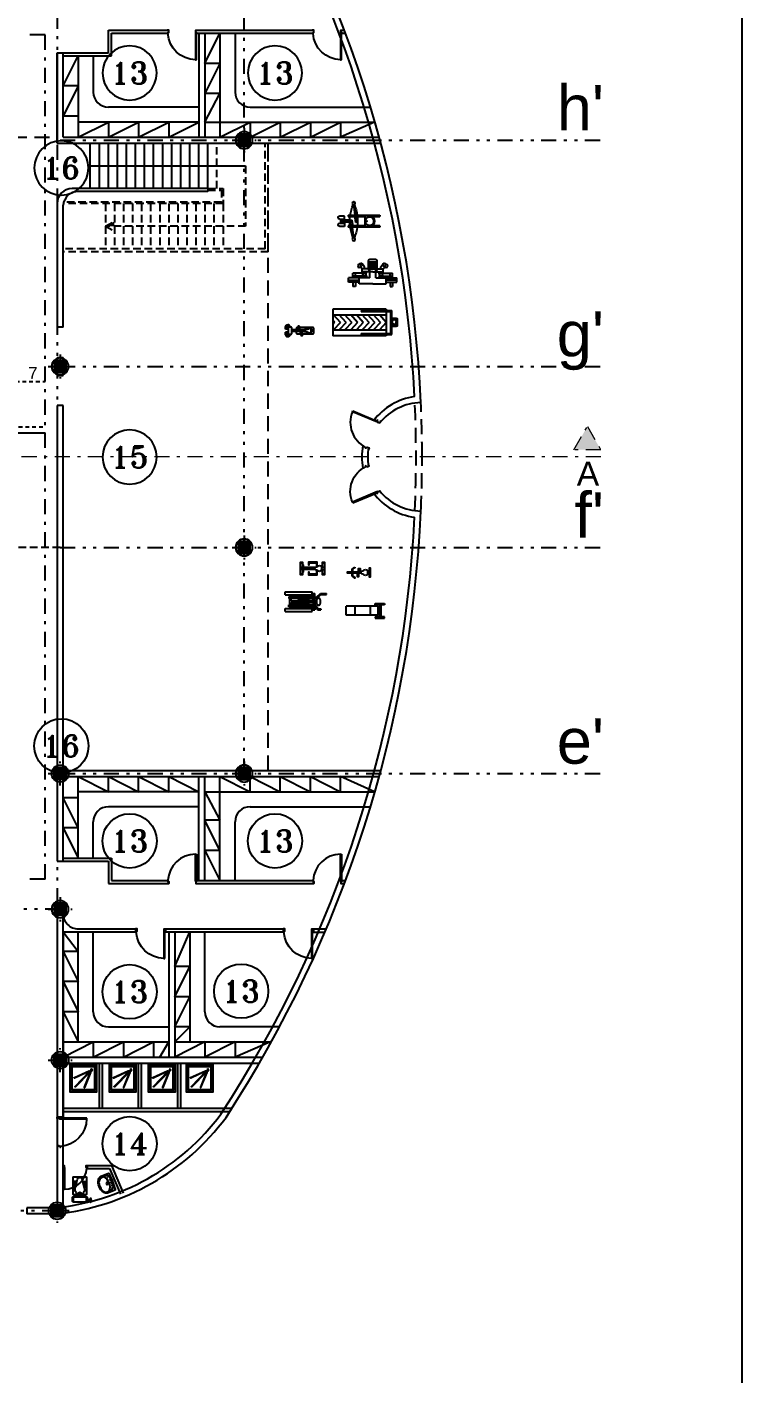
# Model space of a CAD drawing. Header units: inches. Extents: x 21 to 132, y 19 to 196.
# Drawn here: x 108.48 to 132.19, y 62.43 to 107.1 of the extents above; entities that cross this region are included whole.
import ezdxf
from ezdxf.enums import TextEntityAlignment as Align

# ---------------------------------------------------------------- set-up
doc = ezdxf.new("R2010")
doc.units = ezdxf.units.IN
doc.header["$MEASUREMENT"] = 0
for name, pattern in [('DASHDOT', [1, 0.5, -0.25, 0, -0.25]), ('DASHED', [0.75, 0.5, -0.25]), ('DIVIDE', [1.25, 0.5, -0.25, 0, -0.25, 0, -0.25]), ('HIDDEN', [0.375, 0.25, -0.125]), ('HIDDEN2', [0.1875, 0.125, -0.0625])]:
    doc.linetypes.add(name, pattern=pattern)
for name, color, linetype in [('5', 5, 'Continuous'), ('ax', 40, 'DIVIDE'), ('door & win', 4, 'Continuous'), ('fur', 253, 'Continuous'), ('gradient', 240, 'Continuous'), ('inwall', 41, 'Continuous'), ('kod', 1, 'Continuous'), ('stairs', 30, 'Continuous'), ('wall', 7, 'Continuous')]:
    doc.layers.add(name, color=color, linetype=linetype)
doc.layers.add('section', color=212, linetype='DASHDOT', lineweight=20)
doc.styles.get("Standard").update_dxf_attribs({"font": 'arial.ttf'})
doc.styles.add('Text 03', font='romant.shx')

# ---------------------------------------------------------------- blocks, each defined once
blk = doc.blocks.new('AX')
at = {"layer": 'ax'}
h = blk.add_hatch(color=254, dxfattribs=at)
h.dxf.hatch_style = 1
h.paths.add_polyline_path([(0.2, 0.2), (0, 0.2), (0, 0), (0.2, 0)])
h.paths.add_polyline_path([(0, 0.2), (-0.2, 0.2), (-0.2, 0), (0, 0)])
h.paths.add_polyline_path([(0, 0), (-0.2, 0), (-0.2, -0.2), (0, -0.2)])
h.paths.add_polyline_path([(0.2, 0), (0, 0), (0, -0.2), (0.2, -0.2)])
for p, q in [((0.4, 0), (-0.4, 0)), ((-0.2, 0.2), (0.2, 0.2)), ((-0.2, -0.2), (-0.2, 0.2)), ((0, -0.4), (0, 0.4)), ((0.2, 0.2), (0.2, -0.2)), ((0.2, -0.2), (-0.2, -0.2))]:
    blk.add_line(p, q, dxfattribs=at)
at = {"layer": 'door & win'}
blk.add_circle((0, 0), 0.283, dxfattribs=at)
blk = doc.blocks.new('D100')
blk.add_lwpolyline([(-3, 98), (-3, 8), (-6, 8), (-6, 98)], close=True)
for points in [[(-100, 9.5), (-100, 11), (-97.5, 11), (-97.5, 7.5), (-95, 7.5), (-95, 0), (-100, 0), (-100, 1.4)], [(0, 9.5), (0, 11), (-2.5, 11), (-2.5, 7.5), (-5, 7.5), (-5, 0), (0, 0), (0, 1.4)]]:
    blk.add_lwpolyline(points)
blk.add_arc((-4.9, 5.2), 92.8, 90.7024, 176.4094)
blk = doc.blocks.new('juging-machin')
for p, q in [((-43, 8), (-43, 11)), ((-23.6, 11), (-43, 11)), ((-24.5, 8), (-43, 8)), ((-11.3, -3.8), (-24.5, 8)), ((-10.4, -0.8), (-23.6, 11)), ((4.3, 11.6), (-5, 11.6)), ((-5, -0.8), (-5, 11.6)), ((1, -0.8), (1, 11.6)), ((94.3, 6.6), (1, 6.6)), ((12.7, 0.7), (1, 0.7)), ((4.3, 6.6), (4.3, 16.6)), ((94.3, 16.6), (4.3, 16.6)), ((49.7, 1.7), (15.7, 1.7)), ((52.7, 0.7), (81.9, 0.7)), ((70.1, 0.7), (70.1, -5.3)), ((73.9, 0.7), (73.9, 6.6)), ((78.9, 0.7), (78.9, 6.6)), ((81.9, 0.7), (81.9, -5.3)), ((94.3, 6.6), (94.3, 16.6)), ((-24, -39.9), (-24, -42.9)), ((-15.6, -39.9), (-24, -39.9)), ((-14.7, -42.9), (-24, -42.9)), ((-7.3, -28.1), (-15.6, -39.9)), ((-6.4, -31.1), (-14.7, -42.9)), ((3.1, -3.8), (-11.3, -3.8)), ((3.1, -0.8), (-10.4, -0.8)), ((-5, -14.9), (-9.9, -14.9)), ((-5, -16.9), (-9.9, -16.9)), ((3.1, -28.1), (-7.3, -28.1)), ((3.1, -31.1), (-6.4, -31.1)), ((-5, -15.9), (-5, -3.8)), ((-5, -15.9), (-5, -28.1)), ((-5, -31.1), (-5, -43.4)), ((4.3, -43.4), (-5, -43.4)), ((73.9, -12.9), (-2, -12.9)), ((73.9, -18.9), (-2, -18.9)), ((1, -12.9), (1, -3.8)), ((12.7, -5.3), (1, -5.3)), ((1, -18.9), (1, -28.1)), ((12.7, -26.6), (1, -26.6)), ((1, -31.1), (1, -43.4)), ((12.7, -32.6), (1, -32.6)), ((94.3, -38.4), (1, -38.4)), ((3.1, -3.8), (3.1, -0.8)), ((3.1, -28.1), (3.1, -31.1)), ((4.3, -48.4), (4.3, -38.4)), ((49.7, -0.3), (15.7, -0.3)), ((49.7, -2.3), (15.7, -2.3)), ((49.7, -4.3), (15.7, -4.3)), ((49.7, -6.3), (15.7, -6.3)), ((49.7, -25.6), (15.7, -25.6)), ((49.7, -27.6), (15.7, -27.6)), ((49.7, -29.6), (15.7, -29.6)), ((49.7, -31.6), (15.7, -31.6)), ((49.7, -33.6), (15.7, -33.6)), ((52.7, -5.3), (81.9, -5.3)), ((52.7, -26.6), (81.9, -26.6)), ((52.7, -32.6), (81.9, -32.6)), ((70.1, -2.3), (81.9, -2.3)), ((70.1, -32.6), (70.1, -26.6)), ((70.1, -29.6), (81.9, -29.6)), ((73.9, -12.9), (73.9, -5.3)), ((73.9, -26.6), (73.9, -18.9)), ((73.9, -38.4), (73.9, -32.6)), ((78.9, -26.6), (78.9, -5.3)), ((78.9, -38.4), (78.9, -32.6)), ((81.9, -32.6), (81.9, -26.6)), ((94.3, -48.4), (94.3, -38.4)), ((94.3, -48.4), (4.3, -48.4))]:
    blk.add_line(p, q)
for points in [[(49.7, -7.3), (15.7, -7.3, -0.414214), (12.7, -4.3), (12.7, -0.3, -0.414214), (15.7, 2.7), (49.7, 2.7, -0.414214), (52.7, -0.3), (52.7, -4.3, -0.414214)], [(49.7, -24.6), (15.7, -24.6, 0.414214), (12.7, -27.6), (12.7, -31.6, 0.414214), (15.7, -34.6), (49.7, -34.6, 0.414214), (52.7, -31.6), (52.7, -27.6, 0.414214)]]:
    blk.add_lwpolyline(points, format="xyb", close=True)
blk.add_circle((-2, -15.9), 3)
blk.add_ellipse((-16.7, -15.9), major_axis=(0, 12.1), ratio=0.559313)
blk = doc.blocks.new('row-mashin')
for p, q in [((34.3, 55.5), (28.5, 11.7)), ((37.3, 55.1), (31.4, 11.3)), ((29.6, 20), (-50.5, 20)), ((-50.5, 20), (-50.5, 15)), ((-25.5, 15), (-50.5, 15)), ((-15.8, 14.5), (-18.5, 14.5)), ((-5.6, 2.4), (-4.1, 3.5)), ((28.9, 15), (-0.7, 15)), ((27, 11.9), (25, -3)), ((27, 11.9), (32.9, 11.1)), ((32.9, 11.1), (31, -3.8)), ((55.1, 15), (31.9, 15)), ((55.1, 20), (32.6, 20)), ((39.9, -11.1), (41.9, 3.8)), ((47.8, 3), (41.9, 3.8)), ((45.9, -11.9), (47.8, 3)), ((49.3, 3), (76.5, 3)), ((55.1, 20), (55.1, 15)), ((67.6, 17.2), (82.9, 17.2)), ((67.6, 6.4), (67.6, 17.2)), ((82.9, 6.4), (67.6, 6.4)), ((76.5, 3), (76.5, 6.4)), ((79.5, -6.4), (79.5, 6.4)), ((-50.5, -15), (-25.5, -15)), ((-50.5, -15), (-50.5, -20)), ((-50.5, -20), (40.2, -20)), ((-15.8, -14.5), (-18.5, -14.5)), ((-5.6, -2.4), (-4.1, -3.5)), ((-0.7, -15), (40.9, -15)), ((25, -3), (31, -3.8)), ((35.6, -55.1), (41.4, -11.3)), ((38.5, -55.5), (44.4, -11.7)), ((45.9, -11.9), (39.9, -11.1)), ((43.3, -20), (55.1, -20)), ((43.9, -15), (55.1, -15)), ((49.3, -3), (76.5, -3)), ((55.1, -15), (55.1, -20)), ((67.6, -6.4), (67.6, -17.2)), ((82.9, -6.4), (67.6, -6.4)), ((67.6, -17.2), (82.9, -17.2)), ((76.5, -6.4), (76.5, -3))]:
    blk.add_line(p, q)
blk.add_lwpolyline([(-18.5, 17.5), (-5, 17.5, -0.414214), (0, 12.5), (0, -12.5, -0.414214), (-5, -17.5), (-18.5, -17.5)], format="xyb")
for centre in [(36.4, 60), (36.4, -60)]:
    blk.add_circle(centre, 5)
for centre, radius, start, end in [((169.6, 0), 146.1, 157.7138, 172.132), ((-96.8, 0), 146.1, 7.868, 22.2862), ((-15.8, 0), 14.5, 30.8246, 90), ((-3.8, 0), 3, 126.7298, 233.2702), ((-5.9, 5.9), 3, 306.7298, 30.8246), ((169.6, 0), 146.1, 174.1072, 185.8928), ((-96.8, 0), 146.1, 354.1072, 5.8928), ((82.9, 11.8), 5.43, 270, 90), ((-15.8, 0), 14.5, 270, 329.1754), ((-5.9, -5.9), 3, 329.1754, 53.2702), ((169.6, 0), 146.1, 187.868, 202.2862), ((-96.8, 0), 146.1, 337.7138, 352.132), ((82.9, -11.8), 5.43, 270, 90)]:
    blk.add_arc(centre, radius, start, end)
blk.add_ellipse((-18.5, 0), major_axis=(0, -17.5), ratio=0.771429, start_param=3.141593, end_param=6.283185)
blk.add_open_spline([(-18.5, 14.5), (-19.6, 14.5), (-20.7, 14.3), (-22.8, 13.3), (-23.8, 12.6), (-25.7, 10.6), (-26.6, 9.4), (-27.9, 6.6), (-28.4, 5), (-29, 1.7), (-29.1, -0.1), (-28.8, -3.5), (-28.4, -5.1), (-27.3, -8.1), (-26.5, -9.5), (-24.7, -11.7), (-23.7, -12.6), (-21.7, -13.9), (-20.6, -14.3), (-19.2, -14.5), (-18.8, -14.5), (-18.5, -14.5)], degree=3, knots=[3.141593, 3.141593, 3.141593, 3.141593, 3.479068, 3.479068, 3.816544, 3.816544, 4.15402, 4.15402, 4.491496, 4.491496, 4.828971, 4.828971, 5.166447, 5.166447, 5.503923, 5.503923, 5.841399, 5.841399, 6.178875, 6.178875, 6.283185, 6.283185, 6.283185, 6.283185])
blk = doc.blocks.new('Hf2_a2')
at = {"linetype": 'Continuous'}
for p, q in [((-5.7, 16.5), (-5.7, 7.6)), ((16.3, 13.2), (43.2, 13.2)), ((43.2, 10.9), (16.3, 10.9)), ((20.9, 13.2), (20.9, 16.5)), ((22, 13.2), (22, 16.5)), ((25.4, 10.9), (25.4, 7.6)), ((26.5, 10.9), (26.5, 7.6)), ((34.3, 13.2), (34.3, 10.9)), ((43, 12.6), (34.3, 12.6)), ((34.3, 12), (43.2, 12)), ((34.3, 11.5), (43, 11.5)), ((45.4, 12.6), (60.9, 12.6)), ((60.9, 12), (45.4, 12)), ((45.4, 11.5), (60.9, 11.5))]:
    blk.add_line(p, q, dxfattribs=at)
for points in [[(-5.7, 16.5), (-12.4, 18.7), (-12.4, 27.6), (-14.6, 27.6), (-14.6, -3.5), (-12.4, -3.5), (-12.4, 5.4), (-5.7, 7.6)], [(-5.7, 9.8), (-12.4, 7.6), (-12.4, 16.5), (-5.7, 14.3)], [(18.7, 16.5), (24.3, 16.5), (24.3, 25.4), (18.7, 25.4), (18.7, 16.5)], [(28.7, 7.6), (28.7, -1.3), (23.1, -1.3), (23.1, 7.6), (28.7, 7.6)], [(36.5, 29.8), (36.5, 27.6), (43.2, 23.1), (43.2, 0.9), (36.5, -4.6), (36.5, -6.8), (45.4, 0.9), (45.4, 23.1), (36.5, 29.8)], [(45.4, 13.2), (60.9, 13.2), (60.9, 10.9), (45.4, 10.9)]]:
    blk.add_lwpolyline(points)
for centre, radius, start, end in [((0.9, 15.3), 6.78, 89.991, 169.62), ((0.9, 8.8), 6.78, 190.38, 270.0094), ((-0.4, 11.1), 11, 43.644, 83.226), ((-0.4, 13), 11, 276.7745, 316.3556), ((18.9, 33), 18.2, 231.618, 255.252), ((18.9, -8.9), 18.2, 104.748, 128.382), ((12.9, 12), 3.61, 292.6199, 67.38)]:
    blk.add_arc(centre, radius, start, end)
blk = doc.blocks.new('Hf2_a1')
at = {"linetype": 'Continuous'}
for p, q in [((6.7, 18.9), (0, 18.9)), ((0, 3.3), (10, 3.3)), ((10, 4.4), (10, -4.4)), ((30, 3.3), (80, 3.3)), ((80, 18.9), (73.3, 18.9)), ((10, -3.3), (0, -3.3)), ((0, -18.9), (6.7, -18.9)), ((29.9, -3.3), (80, -3.3)), ((73.3, -18.9), (80, -18.9))]:
    blk.add_line(p, q, dxfattribs=at)
for points in [[(6.7, 3.3), (6.7, 21.1), (0, 21.1), (0, -21.1), (6.7, -21.1), (6.7, -3.3)], [(24.4, 5.7), (24.4, 21.1), (53.3, 21.1), (53.3, 12.2), (51.1, 12.2), (51.1, 18.9), (26.7, 18.9), (26.7, 4.6)], [(40, 0), (35.5, 2.2), (35.5, -2.2), (40, 0)], [(46.7, 0), (42.2, 2.2), (42.2, -2.2), (46.7, 0)], [(53.3, 0), (48.9, 2.2), (48.9, -2.2), (53.3, 0)], [(58, 0), (54.4, 1.8), (54.4, -1.8), (58, 0)], [(63.3, 0), (59.8, 1.8), (59.8, -1.8), (63.3, 0)], [(68.6, 0), (65.1, 1.8), (65.1, -1.8), (68.6, 0)], [(73.3, 12.2), (71.1, 12.2), (71.1, 5.6), (73.3, 5.6)], [(73.3, -3.3), (73.3, -21.1), (80, -21.1), (80, 21.1), (73.3, 21.1), (73.3, 3.3)], [(26.7, -5), (26.7, -18.9), (51.1, -18.9), (51.1, -12.2), (53.3, -12.2), (53.3, -21.1), (24.4, -21.1), (24.4, -6.1)], [(73.3, -5.6), (71.1, -5.6), (71.1, -12.2), (73.3, -12.2)]]:
    blk.add_lwpolyline(points)
for centre, radius, start, end in [((16.7, 3.2), 6.77, 89.991, 169.62), ((15.4, -0.9), 11, 43.644, 83.226), ((34.6, 20.9), 18.2, 231.618, 255.252), ((28.6, 0), 3.61, 292.6199, 67.38), ((16.7, -3.2), 6.77, 190.38, 270.0094), ((15.4, 0.9), 11, 276.7745, 316.3556), ((34.6, -20.9), 18.2, 104.748, 128.382)]:
    blk.add_arc(centre, radius, start, end)
blk = doc.blocks.new('Body01')
for p, q in [((-127.4, 39.2), (-127.4, 35.3)), ((-97.1, 39.2), (-127.4, 39.2)), ((-127.4, 35.3), (-97.1, 35.3)), ((-116.1, -5.3), (-116.1, 35.3)), ((-112.2, -5.3), (-112.2, 35.3)), ((-106.7, 30), (0, 30)), ((-106.7, 0), (-106.7, 30)), ((-106.7, 0), (0, 0)), ((-97.1, 35.3), (-97.1, 39.2)), ((-80.8, 0), (-80.8, 30)), ((-30.5, 0), (-30.5, 30)), ((0, 0), (0, 30)), ((-127.4, -9.2), (-127.4, -5.3)), ((-127.4, -5.3), (-97.1, -5.3)), ((-97.1, -9.2), (-127.4, -9.2)), ((-97.1, -5.3), (-97.1, -9.2))]:
    blk.add_line(p, q)
blk = doc.blocks.new('Treadmill02')
for p, q in [((-18.7, -14.9), (-18.7, 64.6)), ((83.4, 64.6), (-18.7, 64.6)), ((-15.7, -11.9), (-15.7, 61.6)), ((83.4, 61.6), (-15.7, 61.6)), ((0.1, 69.2), (0.1, 64.6)), ((0.1, 69.2), (177.4, 69.2)), ((0.1, 61.6), (0.1, -11.9)), ((177.4, 49.8), (0.1, 49.8)), ((0.1, 24.8), (22.8, 49.8)), ((19.1, 24.8), (41.7, 49.8)), ((38.1, 24.8), (60.7, 49.8)), ((57.1, 24.8), (79.7, 49.8)), ((76.1, 24.8), (98.7, 49.8)), ((83.4, 64.6), (83.4, 61.6)), ((95.1, 24.8), (117.7, 49.8)), ((114, 24.8), (136.7, 49.8)), ((133, 24.8), (155.7, 49.8)), ((152, 24.8), (174.6, 49.8)), ((177.4, 69.2), (177.4, -19.5)), ((-18.7, 35.3), (-22.2, 35.3)), ((-18.7, 34.3), (-22.2, 34.3)), ((0.1, 24.8), (22.8, -0.2)), ((19.1, 24.8), (41.7, -0.2)), ((38.1, 24.8), (60.7, -0.2)), ((57.1, 24.8), (79.7, -0.2)), ((76.1, 24.8), (98.7, -0.2)), ((95.1, 24.8), (117.7, -0.2)), ((114, 24.8), (136.7, -0.2)), ((133, 24.8), (155.7, -0.2)), ((152, 24.8), (174.6, -0.2)), ((171, 24.8), (177.4, 31.9)), ((171, 24.8), (177.4, 17.7)), ((83.4, -14.9), (-18.7, -14.9)), ((83.4, -11.9), (-15.7, -11.9)), ((177.4, -0.2), (0.1, -0.2)), ((0.1, -14.9), (0.1, -19.5)), ((0.1, -19.5), (177.4, -19.5)), ((83.4, -11.9), (83.4, -14.9))]:
    blk.add_line(p, q)
for points in [[(-34.1, 37.7), (-35.9, 37.7), (-35.9, 12), (-34.1, 12)], [(-34.1, 37.7), (-18.7, 37.7), (-18.7, 12), (-34.1, 12)], [(-24.1, 13), (-24.1, 18), (-29.1, 18), (-29.1, 13)]]:
    blk.add_lwpolyline(points, close=True)
blk.add_circle((-26.6, 26.5), 7)
blk.add_arc((-22.2, 34.8), 0.5, 90, 270)
blk = doc.blocks.new('chest-machin')
for p, q in [((17.8, 71.7), (23.5, 76)), ((23.8, 63.7), (29.6, 68.1)), ((30.4, 58.7), (25.6, 65.1)), ((33, 38.9), (30.3, 49.1)), ((30.4, 48.7), (30.4, 58.7)), ((50.5, 58.7), (30.4, 58.7)), ((65.5, 48.7), (30.4, 48.7)), ((38, 65.2), (30.5, 75.1)), ((38, 58.7), (38, 65.2)), ((43, 38.9), (45.7, 49.1)), ((50.5, 58.7), (55.5, 48.7)), ((55.5, 63.3), (55.5, 83.7)), ((55.5, 28.7), (55.5, 58.7)), ((60.5, 61.7), (60.5, 83.7)), ((65.5, 61.2), (65.5, 83.7)), ((65.5, 48.7), (100.6, 48.7)), ((70.5, 61.7), (70.5, 83.7)), ((75.5, 63.3), (75.5, 83.7)), ((80.5, 58.7), (75.5, 48.7)), ((75.5, 28.7), (75.5, 58.7)), ((80.5, 58.7), (100.6, 58.7)), ((88, 38.9), (85.3, 49.1)), ((93, 65.2), (100.5, 75.1)), ((93, 58.7), (93, 65.2)), ((98, 38.9), (100.7, 49.1)), ((100.6, 58.7), (105.4, 65.1)), ((100.6, 48.7), (100.6, 58.7)), ((107.2, 63.7), (101.4, 68.1)), ((113.2, 71.7), (107.5, 76)), ((20.5, 28.7), (-14.5, 28.7)), ((-14.5, 13.7), (-14.5, 28.7)), ((-14.5, 21.2), (20.5, 21.2)), ((20.5, 13.7), (-14.5, 13.7)), ((38, 43.9), (0, 43.9)), ((0, 28.7), (0, 43.9)), ((38, 33.9), (0, 33.9)), ((0, 13.7), (0, 0)), ((8, 0), (0, 0)), ((8, 28.7), (8, 43.9)), ((8, 13.7), (8, 0)), ((20.5, 8.7), (20.5, 28.7)), ((55.5, 28.7), (20.5, 28.7)), ((65.5, 8.7), (20.5, 8.7)), ((33, 38.9), (30.3, 28.7)), ((33, 38.9), (30.3, 28.7)), ((43, 38.9), (45.7, 28.7)), ((43, 38.9), (45.7, 28.7)), ((65.5, 8.7), (110.5, 8.7)), ((75.5, 28.7), (110.5, 28.7)), ((88, 38.9), (85.3, 28.7)), ((88, 38.9), (85.3, 28.7)), ((93, 43.9), (131, 43.9)), ((93, 33.9), (131, 33.9)), ((98, 38.9), (100.7, 28.7)), ((98, 38.9), (100.7, 28.7)), ((110.5, 8.7), (110.5, 28.7)), ((110.5, 28.7), (145.5, 28.7)), ((145.5, 21.2), (110.5, 21.2)), ((110.5, 13.7), (145.5, 13.7)), ((123, 28.7), (123, 43.9)), ((123, 13.7), (123, 0)), ((123, 0), (131, 0)), ((131, 28.7), (131, 43.9)), ((131, 13.7), (131, 0)), ((145.5, 13.7), (145.5, 28.7))]:
    blk.add_line(p, q)
blk.add_lwpolyline([(75.5, 58.7), (55.5, 58.7, -0.414214), (50.5, 63.7), (50.5, 83.7, -0.414214), (55.5, 88.7), (75.5, 88.7, -0.414214), (80.5, 83.7), (80.5, 63.7, -0.414214)], format="xyb", close=True)
for centre in [(20.8, 67.7), (110.2, 67.7), (38, 38.9), (93, 38.9)]:
    blk.add_circle(centre, 5)
for centre, radius, start, end in [((26.5, 72.1), 5, 307.2307, 127.2307), ((65.5, 86.2), 25, 233.1301, 306.8699), ((104.5, 72.1), 5, 52.7693, 232.7693)]:
    blk.add_arc(centre, radius, start, end)
blk = doc.blocks.new('fix-bike')
for p, q in [((0, 3), (9.6, 3)), ((9.6, 5.8), (9.6, -5.8)), ((14, 8.5), (33.1, 2.7)), ((32.1, 3), (72.8, 3)), ((44, 6), (50, 6)), ((44, 6), (44, 3)), ((45, 6), (45, 3)), ((46, 6), (46, 3)), ((50, 7.6), (50, 6)), ((82.4, 18), (77.1, 11.7)), ((84.7, 16.1), (81, 11.7)), ((89, 5), (89, 14.2)), ((89, 14.2), (94, 14.2)), ((89, 5), (94, 5)), ((94, 5), (94, 14.2)), ((0, -3), (9.6, -3)), ((14, -8.5), (33.1, -2.7)), ((32.1, -3), (72.8, -3)), ((40, -6), (40, -7.6)), ((40, -6), (46, -6)), ((44, -3), (44, -6)), ((45, -3), (45, -6)), ((46, -3), (46, -6)), ((82.4, -18), (77.1, -11.7)), ((84.7, -16.1), (81, -11.7)), ((89, -5), (94, -5)), ((89, -14.2), (89, -5)), ((89, -14.2), (94, -14.2)), ((94, -14.2), (94, -5))]:
    blk.add_line(p, q)
for points in [[(37.7, -10.7), (5, -10.7, -0.414214), (0, -5.7), (0, 5.7, -0.414214), (5, 10.7), (47.3, 10.7)], [(52.3, 10.7), (54.4, 10.7, -0.414214), (59.4, 5.7), (59.4, 3)], [(59.4, -3), (59.4, -5.7, -0.414214), (54.4, -10.7), (42.7, -10.7)]]:
    blk.add_lwpolyline(points, format="xyb")
for points in [[(47.3, 15.4), (52.3, 15.4), (52.3, 7.6), (47.3, 7.6)], [(42.7, -15.4), (37.7, -15.4), (37.7, -7.6), (42.7, -7.6)]]:
    blk.add_lwpolyline(points, close=True)
blk.add_lwpolyline([(75.8, 11.7), (81.7, 11.7, -0.414214), (84.7, 8.7), (84.7, -8.7, -0.414214), (81.7, -11.7), (75.8, -11.7, -0.414214), (72.8, -8.7), (72.8, 8.7, -0.414214)], format="xyb", close=True)
for centre, radius, start, end in [((12.6, 5.8), 3, 62.7909, 180), ((28.5, 23.7), 21, 226.3278, 279.7713), ((31.8, 0), 3, 297.2091, 62.7909), ((87, 14.2), 6, 0, 140.2194), ((87, 14.2), 3, 0, 140.2194), ((12.6, -5.8), 3, 180, 297.2091), ((28.5, -23.7), 21, 80.2287, 133.6722), ((87, -14.2), 6, 219.7806, 0), ((87, -14.2), 3, 219.7806, 0)]:
    blk.add_arc(centre, radius, start, end)
blk = doc.blocks.new('BathTub03')
for p, q in [((15.9, -17.9), (19.9, -17.9)), ((17.9, -19.9), (17.9, -15.9))]:
    blk.add_line(p, q)
blk.add_lwpolyline([(0, 0), (90, 0), (90, -90), (0, -90)], close=True)
for points in [[(10, -4), (80, -4, -0.414214), (86, -10), (86, -80, -0.414214), (80, -86), (10, -86, -0.414214), (4, -80), (4, -10, -0.414214)], [(10, -7), (80, -7, -0.414214), (83, -10), (83, -80, -0.414214), (80, -83), (10, -83, -0.414214), (7, -80), (7, -10, -0.414214)], [(20.2, -26.2, -0.414214), (20.6, -25.3), (21.2, -25.1, -0.414214), (22.1, -25.4), (42.5, -75.1, -0.414214), (42.1, -76), (41.6, -76.2, -0.414214), (40.7, -75.9)], [(24.6, -23.3, 0.414214), (23.6, -23.3), (23.2, -23.7, 0.414214), (23.2, -24.7), (71.1, -74, 0.414214), (72, -74), (72.5, -73.6, 0.414214), (72.5, -72.6)], [(26.1, -20.5, 0.414214), (25.2, -20.9), (24.9, -21.4, 0.414214), (25.3, -22.3), (74.2, -44.6, 0.414214), (75.1, -44.2), (75.4, -43.7, 0.414214), (75, -42.7)]]:
    blk.add_lwpolyline(points, format="xyb", close=True)
for radius in [3, 2]:
    blk.add_circle((17.9, -17.9), radius)
blk = doc.blocks.new('Lava-R01')
at = {"linetype": 'Continuous'}
for p, q in [((-18, -11), (-15.4, -16.2)), ((-10.6, -13), (-14.3, -14.7)), ((10.6, -13), (14.3, -14.7)), ((18, -11), (15.4, -16.2))]:
    blk.add_line(p, q, dxfattribs=at)
blk.add_line((-2.1, -45.3), (2.1, -45.3))
for points in [[(-27.8, -1.5), (-27.8, -0.9, -0.414214), (-26.9, 0), (26.9, 0, -0.414214), (27.8, -0.9), (27.8, -1.5)], [(29.8, -29.2), (29.8, -2.5, 0.381226), (29, -1.7, 0.057025), (-29, -1.7, 0.381226), (-29.8, -2.5), (-29.8, -29.2, 0.239345), (-22.6, -41.3, 0.153124), (0, -47.8, 0.153124), (22.6, -41.3, 0.239345), (29.8, -29.2)]]:
    blk.add_lwpolyline(points, format="xyb")
blk.add_lwpolyline([(-9.9, -2.2), (9.9, -2.2, -0.219423), (22.1, -7.4, -0.048202), (23.2, -9.3, -0.177993), (24, -35.1, -0.081671), (22.8, -36.9, -0.216015), (2.1, -45.3), (-2.1, -45.3, -0.216015), (-22.8, -36.9, -0.081671), (-24, -35.1, -0.177993), (-23.2, -9.3, -0.048202), (-22.1, -7.4, -0.219423)], format="xyb", close=True)
for centre, radius in [((-9.5, -5), 1.86), ((0, -19), 3), ((0, -19), 2), ((0, -5), 1.86), ((9.5, -5), 1.86)]:
    blk.add_circle(centre, radius, dxfattribs=at)
blk.add_arc((0, -51.8), 38.8, 48.1248, 131.743, dxfattribs=at)
blk = doc.blocks.new('Toilet007')
for p, q in [((3.6, 37), (0, 37)), ((3.6, 35), (0, 35)), ((2, -20.6), (2, 20.6)), ((3.6, 34.9), (3.6, 37.1)), ((5.5, 37.2), (3.7, 37.2)), ((3.7, 36.4), (5.5, 36.4)), ((3.7, 35.6), (5.5, 35.6)), ((5.5, 34.8), (3.7, 34.8)), ((4, 22.6), (16, 22.6)), ((5.6, 34.9), (5.6, 37.1)), ((5.6, 34.9), (6.2, 33.9)), ((6.3, 32.4), (6.3, 33.4)), ((6.3, 33.4), (7.8, 33.4)), ((7.5, 27.8), (6.6, 30.3)), ((7.8, 32.4), (7.8, 33.4)), ((7.8, 25.7), (7.8, 24.6)), ((8.5, 34.9), (7.9, 33.9)), ((9.1, 27.9), (8.1, 30.8)), ((8.5, 37.1), (9.3, 37.5)), ((8.5, 34.9), (8.5, 37.1)), ((8.5, 34.9), (9.3, 34.5)), ((9.3, 37.5), (11.8, 37.8)), ((9.3, 37.5), (9.3, 34.5)), ((9.3, 34.5), (11.8, 34.2)), ((9.3, 26.2), (9.3, 24.6)), ((11.8, 37.8), (12.5, 37.2)), ((11.8, 34.2), (12.5, 34.8)), ((12.5, 34.8), (12.5, 37.2)), ((18, -20.6), (18, 20.6)), ((45.9, 15.5), (76.5, 8.1)), ((51.6, 15.5), (51.6, 21.5)), ((54.6, 14.6), (54.6, 21.5)), ((57.6, 13.8), (57.6, 21.5)), ((60.6, 13), (60.6, 21.5)), ((63.6, 12.1), (63.6, 21.5)), ((66.6, 11.3), (66.6, 21.5)), ((69.6, 10.5), (69.6, 21.5)), ((16, -22.6), (4, -22.6)), ((45.9, -15.5), (76.5, -8.1)), ((51.6, -15.5), (51.6, -21.5)), ((54.6, -14.6), (54.6, -21.5)), ((57.6, -13.8), (57.6, -21.5)), ((60.6, -13), (60.6, -21.5)), ((63.6, -12.1), (63.6, -21.5)), ((66.6, -11.3), (66.6, -21.5)), ((69.6, -10.5), (69.6, -21.5))]:
    blk.add_line(p, q)
for points in [[(7.8, 24.6), (7.8, 25.7, 0.083378), (7.5, 27.8), (6.6, 30.3, -0.083378), (6.3, 32.4), (6.3, 33.4, 0.129223), (6.2, 33.9), (5.6, 34.9, -0.414214), (5.5, 34.8), (3.7, 34.8, -0.414214), (3.6, 34.9), (3.6, 35), (0, 35), (0, 37), (3.6, 37), (3.6, 37.1, -0.414214), (3.7, 37.2), (5.5, 37.2, -0.414214), (5.6, 37.1, -0.207385), (8.5, 37.1), (9.3, 37.5), (11.8, 37.8), (12.5, 37.2), (12.5, 34.8), (11.8, 34.2), (9.3, 34.5), (8.5, 34.9), (7.9, 33.9, 0.119606), (7.8, 33.4), (7.8, 32.4, 0.083378), (8.1, 30.8), (9.1, 27.9, -0.083378), (9.3, 26.2), (9.3, 24.6)], [(5, -24.6), (15, -24.6, 0.414214), (20, -19.6), (20, 19.6, 0.414214), (15, 24.6), (5, 24.6, 0.414214), (0, 19.6), (0, -19.6, 0.414214)], [(82, 22.5), (28, 22.5, 0.414214), (25, 19.5), (25, -19.5, 0.414214), (28, -22.5), (82, -22.5, 0.414214), (85, -19.5), (85, 19.5, 0.414214)]]:
    blk.add_lwpolyline(points, format="xyb", close=True)
for centre, radius, start, end in [((4, 20.6), 2, 90, 180), ((3.7, 37.1), 0.1, 90, 180), ((3.7, 36.5), 0.1, 180, 270), ((3.7, 36.3), 0.1, 90, 180), ((3.7, 35.7), 0.1, 180, 270), ((3.7, 35.5), 0.1, 90, 180), ((3.7, 34.9), 0.1, 180, 270), ((5.5, 37.1), 0.1, 0, 90), ((5.5, 36.5), 0.1, 270, 0), ((5.5, 36.3), 0.1, 0, 90), ((5.5, 35.7), 0.1, 270, 0), ((5.5, 35.5), 0.1, 0, 90), ((5.5, 34.9), 0.1, 270, 0), ((7.1, 33.8), 3.6, 67.0546, 113.9194), ((5.3, 33.4), 1, 360, 29.4526), ((12.8, 32.4), 6.5, 180, 199.0647), ((1.3, 25.7), 6.5, 0, 19.0647), ((8.8, 33.4), 1.01, 150.6141, 177.8962), ((12.8, 32.4), 5, 180, 199.0647), ((4.3, 26.2), 5, 0, 19.0647), ((16, 20.6), 2, 0, 90), ((43.1, 0), 16.2, 128.2153, 231.7847), ((24.9, 0), 8.32, 297.1909, 62.8091), ((42.3, 0.9), 15, 76.3592, 128.2153), ((74.5, 0), 8.32, 283.4024, 76.5976), ((4, -20.6), 2, 180, 270), ((16, -20.6), 2, 270, 0), ((42.3, -0.9), 15, 231.7847, 283.6408)]:
    blk.add_arc(centre, radius, start, end)
blk = doc.blocks.new('STN')
at = {"layer": 'kod'}
blk.add_circle((0, 0), 10, dxfattribs=at)
at = {"layer": 'kod', "style": 'Text 03'}
blk.add_attdef('SN', text='', height=8, dxfattribs=at).set_placement((0, 0), align=Align.MIDDLE_CENTER)

msp = doc.modelspace()

# ---------------------------------------------------------------- hatches: boundary and pattern name
at = {"layer": 'section'}
msp.add_hatch(color=256, dxfattribs=at).paths.add_polyline_path([(126.61693, 93.07852), (127.50515, 93.07852), (127.06104, 93.84774)])
at = {"layer": 'stairs', "linetype": 'HIDDEN'}
msp.add_hatch(color=1, dxfattribs=at).paths.add_polyline_path([(111.38126, 100.65026), (111.38126, 100.48875), (111.08126, 100.48875)])

# ---------------------------------------------------------------- linework, layer by layer
msp.add_line((132.18873, 19.16754), (132.18873, 195.67672))
at = {"layer": 'ax'}
for p, q in [((109.48126, 127.83875), (109.48126, 67.83875)), ((115.68126, 82.33875), (115.68126, 124.40939)), ((109.58126, 103.33875), (127.58126, 103.33875)), ((109.58126, 95.83875), (127.58126, 95.83875)), ((109.58126, 89.83875), (127.58126, 89.83875)), ((109.58126, 82.33875), (127.58126, 82.33875)), ((109.58126, 77.83875), (27.82519, 77.83875)), ((109.48126, 67.83875), (28.24408, 67.83875))]:
    msp.add_line(p, q, dxfattribs=at)
at = {"layer": 'gradient', "linetype": 'DASHDOT'}
for p, q in [((109.08126, 106.83875), (108.38126, 106.83875)), ((109.08126, 78.83875), (109.08126, 106.83875)), ((109.08126, 78.83875), (108.38126, 78.83875))]:
    msp.add_line(p, q, dxfattribs=at)
at = {"layer": 'inwall'}
for p, q in [((111.18126, 106.98875), (113.18126, 106.98875)), ((111.18126, 106.23875), (111.18126, 106.98875)), ((111.28126, 106.88875), (113.15626, 106.88875)), ((111.28126, 106.13875), (111.28126, 106.88875)), ((114.08126, 106.98875), (117.99092, 106.98875)), ((114.10126, 106.88875), (117.96592, 106.88875)), ((114.18126, 106.88875), (114.18126, 103.43875)), ((114.38126, 106.88875), (114.38126, 103.43875)), ((114.38126, 105.88875), (114.88126, 106.88875)), ((114.88126, 106.88875), (114.88126, 103.93875)), ((115.38126, 106.88875), (115.38126, 104.93875)), ((118.89092, 106.98875), (118.99092, 106.98875)), ((118.91092, 106.88875), (119.02865, 106.88875)), ((109.48126, 103.23875), (109.48126, 106.23875)), ((109.48126, 106.23875), (109.48126, 103.23875)), ((109.48126, 106.23875), (111.18126, 106.23875)), ((109.68126, 103.43875), (109.68126, 106.23875)), ((109.68126, 103.43875), (109.68126, 106.23875)), ((109.68126, 106.13875), (111.28126, 106.13875)), ((109.68126, 105.13875), (110.18126, 106.13875)), ((110.18126, 106.13875), (110.18126, 103.93875)), ((110.68126, 106.13875), (110.68126, 104.93875)), ((114.88126, 105.88875), (114.38126, 105.88875)), ((114.88126, 105.88875), (114.38126, 104.88875)), ((110.18126, 105.13875), (109.68126, 105.13875)), ((110.18126, 105.13875), (109.68126, 104.13875)), ((114.88126, 104.88875), (114.38126, 104.88875)), ((114.38126, 103.93875), (114.88126, 104.88875)), ((110.18126, 104.13875), (109.68126, 104.13875)), ((114.18126, 104.43875), (111.18126, 104.43875)), ((115.88126, 104.43875), (119.85977, 104.43875)), ((114.18126, 103.93875), (110.18126, 103.93875)), ((110.18126, 103.93875), (110.18126, 103.43875)), ((110.18126, 103.43875), (111.18126, 103.93875)), ((111.18126, 103.93875), (111.18126, 103.43875)), ((111.18126, 103.43875), (112.18126, 103.93875)), ((112.18126, 103.93875), (112.18126, 103.43875)), ((112.18126, 103.43875), (113.18126, 103.93875)), ((113.18126, 103.93875), (113.18126, 103.43875)), ((113.18126, 103.43875), (114.18126, 103.93875)), ((114.38126, 103.93875), (120.00796, 103.93875)), ((114.88126, 103.93875), (114.88126, 103.43875)), ((114.88126, 103.43875), (115.88126, 103.93875)), ((115.88126, 103.93875), (115.88126, 103.43875)), ((115.88126, 103.43875), (116.88126, 103.93875)), ((116.88126, 103.93875), (116.88126, 103.43875)), ((116.88126, 103.43875), (117.88126, 103.93875)), ((117.88126, 103.93875), (117.88126, 103.43875)), ((117.88126, 103.43875), (118.88126, 103.93875)), ((118.88126, 103.93875), (118.88126, 103.43875)), ((120.00796, 103.93875), (118.88126, 103.43875)), ((109.48126, 103.23875), (120.19006, 103.23875)), ((109.68126, 103.43875), (120.16281, 103.43875)), ((114.48126, 101.73875), (109.98126, 101.73875)), ((114.48126, 101.63875), (110.18126, 101.63875)), ((114.48126, 101.73875), (114.48126, 101.63875)), ((109.48126, 101.23875), (109.48126, 97.13875)), ((109.68126, 97.13875), (109.68126, 101.18875)), ((109.68126, 97.13875), (109.48126, 97.13875)), ((109.48126, 96.13875), (109.48126, 95.53875)), ((109.48126, 96.13875), (109.68126, 96.13875)), ((109.68126, 95.53875), (109.68126, 96.13875)), ((109.48126, 95.53875), (109.68126, 95.53875)), ((109.48126, 94.53875), (109.48126, 79.43875)), ((109.68126, 94.53875), (109.48126, 94.53875)), ((109.68126, 79.43875), (109.68126, 94.53875)), ((109.68126, 82.43875), (120.19006, 82.43875)), ((109.68126, 82.23875), (120.16281, 82.23875)), ((110.18126, 81.73875), (110.18126, 82.23875)), ((110.18126, 82.23875), (111.18126, 81.73875)), ((111.18126, 81.73875), (111.18126, 82.23875)), ((111.18126, 82.23875), (112.18126, 81.73875)), ((112.18126, 81.73875), (112.18126, 82.23875)), ((112.18126, 82.23875), (113.18126, 81.73875)), ((113.18126, 81.73875), (113.18126, 82.23875)), ((113.18126, 82.23875), (114.18126, 81.73875)), ((114.18126, 78.78875), (114.18126, 82.23875)), ((114.38126, 78.78875), (114.38126, 82.23875)), ((114.88126, 81.73875), (114.88126, 82.23875)), ((114.88126, 82.23875), (115.88126, 81.73875)), ((115.88126, 81.73875), (115.88126, 82.23875)), ((115.88126, 82.23875), (116.88126, 81.73875)), ((116.88126, 81.73875), (116.88126, 82.23875)), ((116.88126, 82.23875), (117.88126, 81.73875)), ((117.88126, 81.73875), (117.88126, 82.23875)), ((117.88126, 82.23875), (118.88126, 81.73875)), ((118.88126, 81.73875), (118.88126, 82.23875)), ((120.00796, 81.73875), (118.88126, 82.23875)), ((110.18126, 81.53875), (109.68126, 81.53875)), ((110.18126, 80.53875), (109.68126, 81.53875)), ((110.18126, 79.53875), (110.18126, 81.73875)), ((114.18126, 81.73875), (110.18126, 81.73875)), ((114.38126, 81.73875), (120.00796, 81.73875)), ((114.38126, 81.73875), (114.88126, 80.78875)), ((114.88126, 78.78875), (114.88126, 81.73875)), ((114.18126, 81.23875), (111.18126, 81.23875)), ((115.88126, 81.23875), (119.85977, 81.23875)), ((110.18126, 80.53875), (109.68126, 80.53875)), ((109.68126, 80.53875), (110.18126, 79.53875)), ((110.68126, 79.53875), (110.68126, 80.73875)), ((114.88126, 80.78875), (114.38126, 80.78875)), ((114.88126, 79.78875), (114.38126, 80.78875)), ((115.38126, 78.78875), (115.38126, 80.73875)), ((109.68126, 79.53875), (111.28126, 79.53875)), ((111.28126, 79.53875), (111.28126, 78.78875)), ((114.88126, 79.78875), (114.38126, 79.78875)), ((114.38126, 79.78875), (114.88126, 78.78875)), ((109.48126, 79.43875), (111.18126, 79.43875)), ((111.18126, 79.43875), (111.18126, 78.68875)), ((111.18126, 78.68875), (113.18126, 78.68875)), ((111.28126, 78.78875), (113.15626, 78.78875)), ((114.08126, 78.68875), (117.99092, 78.68875)), ((114.10126, 78.78875), (117.96592, 78.78875)), ((118.89092, 78.68875), (118.99092, 78.68875)), ((118.91092, 78.78875), (119.02865, 78.78875)), ((109.48126, 77.98017), (109.48126, 75.73875)), ((109.48126, 77.93875), (109.48126, 75.73875)), ((109.68126, 67.73875), (109.68126, 77.93875)), ((109.68126, 77.08875), (112.08126, 77.08621)), ((109.68126, 77.08875), (110.18126, 76.43875)), ((109.68126, 77.08875), (109.68126, 70.94866)), ((110.18126, 73.43875), (110.18126, 77.08875)), ((110.18129, 77.18878), (112.08126, 77.18889)), ((110.68126, 74.43875), (110.68126, 77.08875)), ((112.08126, 77.18889), (112.08126, 77.08621)), ((113.08126, 77.18889), (116.97685, 77.18875)), ((113.08126, 77.08875), (113.08126, 77.18889)), ((113.08126, 77.09353), (116.97685, 77.09353)), ((113.18126, 77.08875), (113.18126, 72.93875)), ((113.38126, 77.08875), (113.38126, 72.93875)), ((113.38126, 75.93875), (113.88126, 77.08875)), ((113.88126, 77.08875), (113.88126, 73.43875)), ((114.38126, 74.43875), (114.38126, 77.08875)), ((116.97685, 77.18889), (116.97685, 77.08621)), ((117.97685, 77.18889), (117.97685, 77.07889)), ((117.97685, 77.18889), (118.38776, 77.18889)), ((117.97685, 77.07889), (118.34072, 77.07889)), ((110.18126, 76.43875), (109.68126, 76.43875)), ((109.68126, 76.43875), (110.18126, 75.43875)), ((113.88126, 75.93875), (113.38126, 75.93875)), ((113.38126, 74.93875), (113.88126, 75.93875)), ((109.48126, 75.73875), (109.48126, 67.93875)), ((109.48126, 75.73875), (109.48126, 70.89866)), ((110.18126, 75.43875), (109.68126, 75.43875)), ((109.68126, 75.43875), (110.18126, 74.43875)), ((113.88126, 74.93875), (113.38126, 74.93875)), ((113.38126, 73.93875), (113.88126, 74.93875)), ((110.18126, 74.43875), (109.68126, 74.43875)), ((109.68126, 74.43875), (110.18126, 73.43875)), ((111.18126, 73.93875), (113.18126, 73.93875)), ((113.88126, 73.93875), (113.38126, 73.93875)), ((113.88126, 73.93875), (113.38126, 73.43875)), ((116.82681, 73.93875), (114.88126, 73.93875)), ((109.68126, 73.43875), (113.18126, 73.43875)), ((109.68126, 72.93875), (110.68126, 73.43875)), ((110.68126, 73.43875), (110.68126, 72.93875)), ((110.68126, 72.93875), (111.68126, 73.43875)), ((111.68126, 73.43875), (111.68126, 72.93875)), ((111.68126, 72.93875), (112.68126, 73.43875)), ((112.68126, 73.43875), (112.68126, 72.93875)), ((112.88126, 72.93875), (113.18126, 73.43875)), ((113.38126, 73.43875), (116.55365, 73.43875)), ((114.38126, 73.43875), (113.38126, 72.93875)), ((114.38126, 73.43875), (114.38126, 72.93875)), ((115.38126, 73.43875), (114.38126, 72.93875)), ((115.38126, 73.43875), (115.38126, 72.93875)), ((116.55365, 73.43875), (115.38126, 72.93875)), ((109.68126, 72.93875), (116.27111, 72.93875)), ((109.68126, 72.73875), (116.15542, 72.73875)), ((110.88126, 71.23875), (110.88126, 72.73875)), ((110.98126, 71.23875), (110.98126, 72.73875)), ((112.18126, 71.23875), (112.18126, 72.73875)), ((112.28126, 71.23875), (112.28126, 72.73875)), ((113.48126, 71.23875), (113.48126, 72.73875)), ((113.58126, 71.23875), (113.58126, 72.73875)), ((109.68126, 71.23875), (115.23714, 71.23875)), ((109.68126, 71.13875), (115.17264, 71.13875)), ((109.68126, 70.94866), (109.48126, 70.94866)), ((109.48126, 69.99865), (109.48126, 67.93875)), ((109.68126, 67.73875), (109.68126, 69.98361)), ((110.48126, 69.33875), (111.28126, 69.33875)), ((110.48126, 69.33875), (110.48154, 69.23875)), ((110.48154, 69.23875), (111.21554, 69.23875)), ((111.21554, 69.23875), (111.58223, 68.39005)), ((111.28126, 69.33875), (111.67403, 68.42972))]:
    msp.add_line(p, q, dxfattribs=at)
at = {"layer": 'inwall', "color": 3, "linetype": 'DASHED'}
for p, q in [((107.98126, 103.43875), (109.48126, 103.43875)), ((116.48126, 82.43875), (116.48126, 103.23875))]:
    msp.add_line(p, q, dxfattribs=at)
at = {"layer": 'inwall', "linetype": 'HIDDEN'}
msp.add_line((109.58126, 89.83875), (107.98126, 89.83875), dxfattribs=at)
at = {"layer": 'inwall'}
for centre, radius, start, end in [((111.18126, 104.93875), 0.5, 180, 270), ((115.88126, 104.93875), 0.5, 180, 270), ((109.98126, 101.23875), 0.5, 90, 180), ((110.16994, 101.14856), 0.49033, 88.676541, 175.297884), ((111.18126, 80.73875), 0.5, 90, 180), ((115.88126, 80.73875), 0.5, 90, 180), ((110.18126, 77.68878), 0.5, 180, 270.003339), ((111.18126, 74.43875), 0.5, 180, 270), ((114.88126, 74.43875), 0.5, 180, 270)]:
    msp.add_arc(centre, radius, start, end, dxfattribs=at)
at = {"layer": 'section'}
msp.add_line((127.50515, 92.83875), (31.58126, 92.83875), dxfattribs=at)
msp.add_lwpolyline([(127.06104, 93.84774), (127.50515, 93.07852), (126.61693, 93.07852)], close=True, dxfattribs=at)
at = {"layer": 'stairs'}
for p, q in [((110.58126, 101.73875), (110.58126, 103.23875)), ((110.88126, 101.73875), (110.88126, 103.23875)), ((111.18126, 101.73875), (111.18126, 103.23875)), ((111.48126, 101.73875), (111.48126, 103.23875)), ((111.78126, 101.73875), (111.78126, 103.23875)), ((112.08126, 101.73875), (112.08126, 103.23875)), ((112.38126, 101.73875), (112.38126, 103.23875)), ((112.68126, 101.73875), (112.68126, 103.23875)), ((112.98126, 101.73875), (112.98126, 103.23875)), ((113.28126, 101.73875), (113.28126, 103.23875)), ((113.58126, 101.73875), (113.58126, 103.23875)), ((113.88126, 101.73875), (113.88126, 103.23875)), ((114.18126, 101.73875), (114.18126, 103.23875)), ((114.48126, 101.73875), (114.48126, 103.23875)), ((110.58126, 102.48875), (115.73126, 102.48875)), ((107.78126, 93.63875), (109.08126, 93.63875))]:
    msp.add_line(p, q, dxfattribs=at)
at = {"layer": 'stairs', "color": 1, "linetype": 'HIDDEN'}
for p, q in [((114.78126, 101.73875), (114.78126, 103.23875)), ((116.38126, 99.73875), (116.38126, 103.23875)), ((116.48126, 99.63875), (116.48126, 103.23875)), ((115.73126, 102.48875), (115.73126, 100.48875)), ((114.48126, 101.73875), (114.98126, 101.73875)), ((114.48126, 101.68875), (114.93126, 101.68875)), ((114.93126, 101.68875), (114.93126, 101.28875)), ((114.98126, 101.73875), (114.98126, 101.23875)), ((114.98126, 101.23875), (109.68798, 101.23875)), ((114.93126, 101.28875), (109.70008, 101.28875)), ((111.08126, 101.23875), (111.08126, 99.73875)), ((111.38126, 101.23875), (111.38126, 99.73875)), ((111.68126, 101.23875), (111.68126, 99.73875)), ((111.98126, 101.23875), (111.98126, 99.73875)), ((112.28126, 101.23875), (112.28126, 99.73875)), ((112.58126, 101.23875), (112.58126, 99.73875)), ((112.88126, 101.23875), (112.88126, 99.73875)), ((113.18126, 101.23875), (113.18126, 99.73875)), ((113.48126, 101.23875), (113.48126, 99.73875)), ((113.78126, 101.23875), (113.78126, 99.73875)), ((114.08126, 101.23875), (114.08126, 99.73875)), ((114.38126, 101.23875), (114.38126, 99.73875)), ((114.68126, 101.23875), (114.68126, 99.73875)), ((114.98126, 101.23875), (114.98126, 99.73875)), ((111.08126, 100.48875), (111.38126, 100.65026)), ((115.73126, 100.48875), (111.08126, 100.48875)), ((111.08126, 100.48875), (111.38126, 100.32724)), ((116.38126, 99.73875), (109.68126, 99.73875)), ((116.48126, 99.63875), (109.68126, 99.63875))]:
    msp.add_line(p, q, dxfattribs=at)
at = {"layer": 'stairs', "color": 1, "linetype": 'HIDDEN2'}
for p, q in [((106.98126, 95.33875), (109.08126, 95.33875)), ((106.18126, 93.83875), (109.08126, 93.83875))]:
    msp.add_line(p, q, dxfattribs=at)
at = {"layer": 'wall'}
for p, q in [((109.38126, 67.93875), (108.48126, 67.93875)), ((108.48126, 67.93875), (108.48126, 67.73875)), ((109.58126, 67.73875), (108.48126, 67.73875))]:
    msp.add_line(p, q, dxfattribs=at)
for centre, radius, start, end in [((81.43819, 92.83875), 39.94308, 2.870072, 33.062162), ((81.43819, 92.83875), 40.14308, 2.560605, 33.062162), ((121.59957, 92.83875), 2.01793, 97.643687, 143.526193), ((121.5819, 92.83875), 1.80064, 91.305383, 141.301246), ((121.59957, 92.83875), 2.01793, 169.329098, 190.670902), ((121.5819, 92.83875), 1.80064, 170.252936, 189.747064), ((121.59957, 92.83875), 2.01793, 216.473807, 262.356313), ((121.56102, 92.81421), 1.76901, 218.501294, 269.357485), ((81.43819, 92.83875), 39.94308, 326.937838, 357.129928), ((81.43819, 92.83875), 40.14308, 326.937838, 357.439395), ((108.66373, 75.69229), 7.78667, 275.287259, 323.383295), ((108.62918, 75.7299), 8.03645, 276.086374, 323.403389)]:
    msp.add_arc(centre, radius, start, end, dxfattribs=at)
at = {"layer": 'wall', "color": 1, "linetype": 'DASHED'}
for radius, start, end in [(39.94308, 357.439395, 2.560605), (40.14308, 0, 2.560605), (40.14308, 357.439395, 0)]:
    msp.add_arc((81.43819, 92.83875), radius, start, end, dxfattribs=at)

# ---------------------------------------------------------------- block references
at = {"layer": 'ax', "xscale": -1, "rotation": 270}
for p in [(115.68126, 103.33875), (109.58126, 95.83875), (115.68126, 89.83875), (115.68126, 82.33875), (109.58126, 77.83875)]:
    msp.add_blockref('AX', p, dxfattribs=at)
at = {"layer": 'ax'}
for p, rotation in [((109.58126, 82.33875), 270), ((109.58126, 72.83875), 270), ((109.48126, 67.83875), 89.99999999999999)]:
    msp.add_blockref('AX', p, dxfattribs=dict(at, rotation=rotation))
at = {"layer": 'fur'}
for name, p, xscale, yscale, zscale, rotation in [('D100', (114.13126, 106.98875), -0.01, 0.01, 0.01, 180), ('D100', (118.94092, 106.98875), -0.01, 0.01, 0.01, 180), ('D100', (120.19611, 94.01059), 0.01, 0.01, 0.01, 67.0355952622585), ('D100', (120.19611, 91.66691), -0.009999999999999998, 0.01, 0.01, 112.9644047377414), ('D100', (113.08126, 77.18889), -0.01, 0.01, 0.01, 180), ('D100', (117.97685, 77.18889), -0.01, 0.01, 0.01, 180), ('D100', (109.48126, 70.94866), -0.009999999999999998, 0.009999999999999998, 0.009999999999999998, 269.8397333106174), ('D100', (109.68127, 69.33651), 0.008000000000000021, 0.008000000000000021, 0.008000000000000021, 180.1602666893826), ('Toilet007', (110.23458, 68.12154), -0.01, 0.01, 0.01, 270), ('Lava-R01', (111.319, 68.8144), -0.01, 0.01, 0.01, 291.1903180649996)]:
    msp.add_blockref(name, p, dxfattribs=dict(at, xscale=xscale, yscale=yscale, zscale=zscale, rotation=rotation))
at = {"layer": 'fur', "yscale": 0.01, "zscale": 0.01}
for name, p, xscale in [('row-mashin', (119.67938, 100.65554), -0.01), ('chest-machin', (120.59874, 98.4932), -0.01), ('Treadmill02', (120.39239, 97.05033), -0.01), ('fix-bike', (117.99358, 97.02457), -0.01), ('Hf2_a1', (118.34914, 89.14046), -0.01), ('Hf2_a2', (119.71156, 88.88426), -0.01), ('juging-machin', (117.98082, 88.19766), -0.01), ('Body01', (119.05957, 87.58606), -0.01), ('D100', (114.13126, 78.68875), 0.01), ('D100', (118.94092, 78.68875), 0.01), ('BathTub03', (110.80315, 72.68939), -0.01), ('BathTub03', (112.10315, 72.68939), -0.01), ('BathTub03', (113.40315, 72.68939), -0.01), ('BathTub03', (114.65813, 72.68939), -0.01)]:
    msp.add_blockref(name, p, dxfattribs=dict(at, xscale=xscale))
at = {"layer": 'kod'}
ref = msp.add_blockref('STN', (111.88548, 105.57052), dxfattribs=dict(at, xscale=-0.08999999999999998, yscale=0.09, zscale=0.09, rotation=359.9994219612955))
ref.add_attrib('SN', '13', dxfattribs={"layer": '5', "height": 0.72, "rotation": 359.999422, "style": 'Text 03'}).set_placement((111.88548, 105.57052), align=Align.MIDDLE_CENTER)
ref = msp.add_blockref('STN', (116.70342, 105.57052), dxfattribs=dict(at, xscale=-0.08999999999999998, yscale=0.09, zscale=0.09, rotation=359.9994219612955))
ref.add_attrib('SN', '13', dxfattribs={"layer": '5', "height": 0.72, "rotation": 359.999422, "style": 'Text 03'}).set_placement((116.70342, 105.57052), align=Align.MIDDLE_CENTER)
ref = msp.add_blockref('STN', (109.62191, 102.42106), dxfattribs=dict(at, xscale=-0.08999999999999998, yscale=0.09, zscale=0.09, rotation=359.9994219612955))
ref.add_attrib('SN', '16', dxfattribs={"layer": '5', "height": 0.72, "rotation": 359.999422, "style": 'Text 03'}).set_placement((109.62191, 102.42106), align=Align.MIDDLE_CENTER)
ref = msp.add_blockref('STN', (111.88548, 92.83452), dxfattribs=dict(at, xscale=-0.08999999999999998, yscale=0.09, zscale=0.09, rotation=359.9994219612955))
ref.add_attrib('SN', '15', dxfattribs={"layer": '5', "height": 0.72, "rotation": 359.999422, "style": 'Text 03'}).set_placement((111.88548, 92.83452), align=Align.MIDDLE_CENTER)
ref = msp.add_blockref('STN', (109.62191, 83.25644), dxfattribs=dict(at, xscale=0.08999999999999998, yscale=0.08999999999999998, zscale=0.08999999999999998, rotation=180.0005780387046))
ref.add_attrib('SN', '16', dxfattribs={"layer": '5', "height": 0.72, "rotation": 0.000578, "style": 'Text 03'}).set_placement((109.62191, 83.25644), align=Align.MIDDLE_CENTER)
ref = msp.add_blockref('STN', (111.88548, 80.10698), dxfattribs=dict(at, xscale=0.08999999999999998, yscale=0.08999999999999998, zscale=0.08999999999999998, rotation=180.0005780387046))
ref.add_attrib('SN', '13', dxfattribs={"layer": '5', "height": 0.72, "rotation": 0.000578, "style": 'Text 03'}).set_placement((111.88548, 80.10698), align=Align.MIDDLE_CENTER)
ref = msp.add_blockref('STN', (116.70342, 80.10698), dxfattribs=dict(at, xscale=0.08999999999999998, yscale=0.08999999999999998, zscale=0.08999999999999998, rotation=180.0005780387046))
ref.add_attrib('SN', '13', dxfattribs={"layer": '5', "height": 0.72, "rotation": 0.000578, "style": 'Text 03'}).set_placement((116.70342, 80.10698), align=Align.MIDDLE_CENTER)
ref = msp.add_blockref('STN', (111.88548, 75.10282), dxfattribs=dict(at, xscale=0.08999999999999998, yscale=0.08999999999999998, zscale=0.08999999999999998, rotation=180.0005780387046))
ref.add_attrib('SN', '13', dxfattribs={"layer": '5', "height": 0.72, "rotation": 0.000578, "style": 'Text 03'}).set_placement((111.88548, 75.10282), align=Align.MIDDLE_CENTER)
ref = msp.add_blockref('STN', (115.58282, 75.12377), dxfattribs=dict(at, xscale=0.08999999999999998, yscale=0.08999999999999998, zscale=0.08999999999999998, rotation=180.0005780387046))
ref.add_attrib('SN', '13', dxfattribs={"layer": '5', "height": 0.72, "rotation": 0.000578, "style": 'Text 03'}).set_placement((115.58282, 75.12377), align=Align.MIDDLE_CENTER)
ref = msp.add_blockref('STN', (111.88548, 70.06643), dxfattribs=dict(at, xscale=0.08999999999999998, yscale=0.08999999999999998, zscale=0.08999999999999998, rotation=180.0005780387046))
ref.add_attrib('SN', '14', dxfattribs={"layer": '5', "height": 0.72, "rotation": 0.000578, "style": 'Text 03'}).set_placement((111.88548, 70.06643), align=Align.MIDDLE_CENTER)

# ---------------------------------------------------------------- texts
at = {"layer": 'ax', "char_height": 1.5, "attachment_point": 3}
for s, insert in [("h'", (127.61205, 105.16626)), ("g'", (127.61205, 97.66626)), ("f'", (127.61205, 91.66626)), ("e'", (127.61205, 84.16626))]:
    msp.add_mtext_dynamic_manual_height_columns(s, width=1.4771699, gutter_width=1, heights=[0], dxfattribs=dict(at, insert=insert))
at = {"layer": 'section', "insert": (127.45334, 92.68543), "char_height": 0.8, "attachment_point": 3}
msp.add_mtext_dynamic_manual_height_columns('A', width=0.7264861, gutter_width=1, heights=[0], dxfattribs=at)
at = {"layer": 'stairs', "color": 1, "linetype": 'HIDDEN2', "insert": (108.8337, 95.41981), "char_height": 0.4, "attachment_point": 9}
msp.add_mtext_dynamic_manual_height_columns('7', width=0.2559055, gutter_width=1, heights=[0.40164], dxfattribs=at)

doc.saveas('drawing.dxf')
